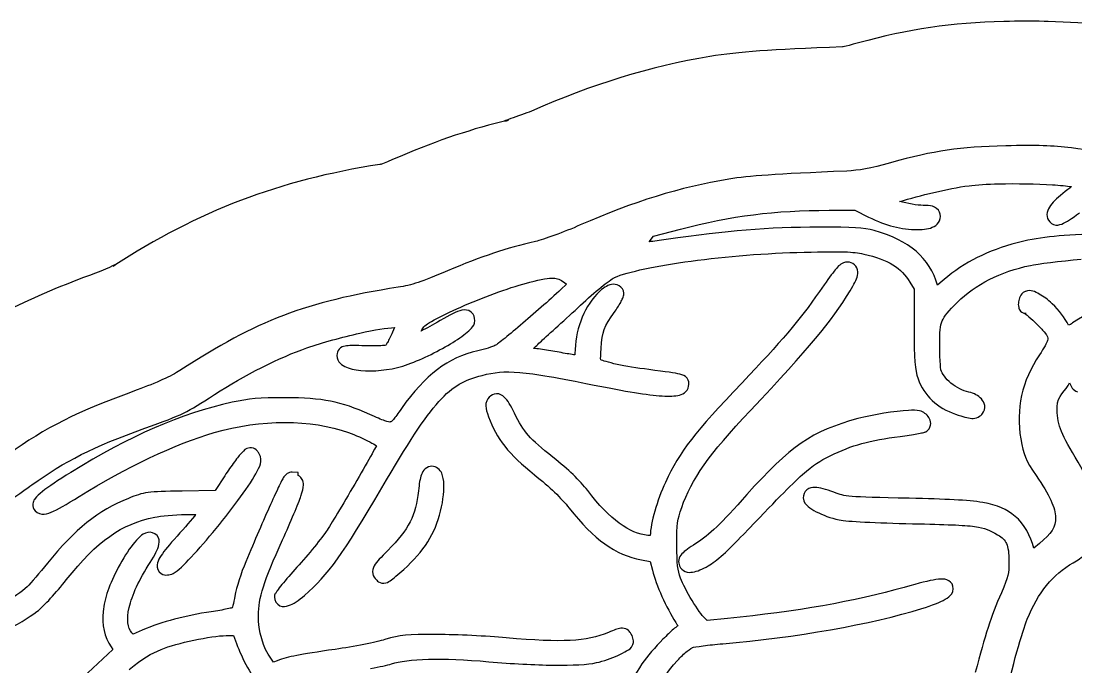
# Model space of a CAD drawing. Extents: x 3 to 173, y 187 to 306.
# Drawn here: x 7.52 to 16.03, y 221.96 to 227.18 of the extents above; entities that cross this region are included whole.
import ezdxf

# ---------------------------------------------------------------- set-up
doc = ezdxf.new("R2010")
doc.units = 0
doc.layers.add('Layer_1', color=7, linetype='CONTINUOUS')

msp = doc.modelspace()

# ---------------------------------------------------------------- linework, layer by layer
at = {"layer": 'Layer_1', "color": 7}
for points in [[(15.445667, 227.172169), (15.445244, 227.172169)], [(16.961684, 227.118349), (16.944406, 227.120042), (15.802833, 227.173512), (15.801987, 227.173512), (15.785931, 227.173794), (15.769054, 227.173794), (15.769114, 227.17358)], [(15.769114, 227.17358), (15.769538, 227.173298)], [(14.034492, 225.648284), (14.242852, 225.648284), (14.354197, 225.593714)], [(12.582591, 225.394174), (12.617869, 225.439375), (12.83615, 225.496703)], [(14.213086, 225.224951), (14.212535, 225.224951)], [(11.900187, 225.0651), (11.917274, 225.052423), (11.871523, 225.00998)], [(14.68658, 225.068958), (14.720755, 225.01053), (14.720755, 224.706258)], [(14.931319, 225.061793), (14.910373, 225.043604)], [(15.618685, 224.993441), (15.618134, 224.993441)], [(10.528212, 224.7024), (10.511124, 224.663264)], [(14.936832, 224.359545), (14.936832, 224.360095)], [(9.360738, 223.73171), (9.360187, 223.73171)], [(9.158442, 223.505713), (9.080169, 223.387202), (8.815586, 223.38224)], [(9.751549, 223.507917), (9.751549, 223.532721), (9.703594, 223.534925)], [(9.773047, 223.340898), (9.772496, 223.340898)], [(12.591962, 223.022297), (12.573772, 223.023951), (12.57322, 223.023951)], [(15.731684, 222.958907), (15.685933, 222.921975)], [(12.520855, 222.827166), (12.59141, 222.813938), (12.609049, 222.743382)], [(13.215386, 222.35312), (13.052227, 222.337135), (13.030178, 222.357531)], [(8.492574, 222.258313), (8.418711, 222.226893), (8.40934, 222.237917)], [(9.168915, 222.215316), (9.229549, 222.21642), (9.244982, 222.171769)], [(12.43266, 222.236813), (12.43266, 222.237366)], [(8.241771, 222.123264), (8.255, 222.103421), (7.934193, 221.800252)], [(9.581775, 222.012469), (9.581775, 222.011919), (9.55201, 222.001446), (9.529961, 222.032312), (9.52941, 222.032312)]]:
    msp.add_lwpolyline(points, dxfattribs=at)
for points in [[(15.760898, 226.169735)], [(15.405365, 225.862158)], [(14.675004, 224.033225)], [(10.830829, 223.58178)]]:
    msp.add_lwpolyline(points, close=True, dxfattribs=at)
for points in [[(15.445244, 227.172169), (15.027648, 227.162093), (14.67202, 227.110263), (14.273218, 227.000239)], [(15.769538, 227.173298), (15.666176, 227.175838), (15.564968, 227.174991), (15.445667, 227.172169)], [(14.273218, 227.000239), (14.139897, 226.96346), (14.141888, 226.968458), (14.14441, 226.968568)], [(14.14441, 226.968568), (13.548937, 226.94297), (13.312924, 226.929362), (13.073207, 226.890006)], [(13.073207, 226.890006), (12.591489, 226.810921), (12.11948, 226.663263), (11.632866, 226.44907)], [(11.632866, 226.44907), (11.547669, 226.411568), (11.334837, 226.349183), (11.448502, 226.375444)], [(11.448502, 226.375444), (11.160804, 226.308972), (10.883007, 226.214857), (10.573188, 226.083406)], [(15.459935, 226.168632), (15.082862, 226.159516), (14.888781, 226.130752), (14.530586, 226.031932)], [(15.760898, 226.169735), (15.678124, 226.172275), (15.583761, 226.171454), (15.459935, 226.168632)], [(15.990204, 226.152096), (15.914353, 226.16141), (15.843467, 226.167139), (15.760898, 226.169735)], [(16.842383, 226.089257), (16.321886, 226.113302), (16.28088, 226.116293), (15.990204, 226.152096)], [(10.573188, 226.083406), (10.38185, 226.002222), (10.437499, 226.023067), (10.410634, 226.018828)], [(10.410634, 226.018828), (9.589704, 225.889412), (8.95093, 225.645507), (8.259589, 225.197014)], [(14.177808, 225.965234), (13.587872, 225.93989), (13.393466, 225.927154), (13.225859, 225.89964)], [(14.530586, 226.031932), (14.366395, 225.986632), (14.272316, 225.969298), (14.177808, 225.965234)], [(13.225859, 225.89964), (12.833641, 225.835251), (12.454081, 225.717533), (12.027518, 225.529774)], [(14.601693, 225.71884), (14.774976, 225.768376), (14.985508, 225.823062), (15.163932, 225.846723)], [(15.163932, 225.846723), (15.224514, 225.854767), (15.310915, 225.860013), (15.405365, 225.862158)], [(15.405365, 225.862158), (15.547175, 225.865375), (15.708771, 225.862426), (15.837518, 225.854439)], [(15.961541, 225.815303), (15.902159, 225.77117), (15.860091, 225.735034), (15.831454, 225.700651)], [(15.837518, 225.854439), (15.898822, 225.850601), (15.951121, 225.845174), (15.991306, 225.839558)], [(15.991306, 225.839558), (15.980932, 225.831035), (15.973896, 225.824476), (15.961541, 225.815303)], [(14.795169, 225.687973), (14.743949, 225.687973), (14.668144, 225.703665), (14.601693, 225.71884)], [(12.83615, 225.496703), (13.246125, 225.604035), (13.595016, 225.648284), (14.034492, 225.648284)], [(14.869032, 225.680808), (14.847084, 225.68696), (14.824402, 225.687973), (14.795169, 225.687973)], [(14.926359, 225.632299), (14.916819, 225.657135), (14.890979, 225.674664), (14.869032, 225.680808)], [(14.926359, 225.564501), (14.935613, 225.586373), (14.934134, 225.612041), (14.926359, 225.632299)], [(15.798932, 225.646631), (15.792018, 225.626934), (15.790273, 225.602745), (15.798381, 225.58159)], [(15.831454, 225.700651), (15.817134, 225.683463), (15.805845, 225.666338), (15.798932, 225.646631)], [(15.911931, 225.537492), (15.950618, 225.552422), (15.991533, 225.581417), (16.054696, 225.628992)], [(14.354197, 225.593714), (14.499249, 225.523274), (14.613691, 225.494168), (14.748867, 225.492842)], [(14.88171, 225.517647), (14.899747, 225.527496), (14.917105, 225.542651), (14.926359, 225.564501)], [(15.798381, 225.58159), (15.805169, 225.563894), (15.821151, 225.541754), (15.845785, 225.533081)], [(15.845785, 225.533081), (15.870421, 225.524417), (15.892588, 225.530042), (15.911931, 225.537492)], [(12.027518, 225.529774), (11.896046, 225.471904), (11.731243, 225.412276), (11.664818, 225.396932)], [(13.960078, 225.512135), (13.528426, 225.510441), (13.223237, 225.485662), (12.721497, 225.411813)], [(14.397743, 225.484023), (14.310495, 225.508068), (14.230202, 225.513213), (13.960078, 225.512135)], [(14.910373, 225.043604), (14.846288, 225.264871), (14.682636, 225.405506), (14.397743, 225.484023)], [(14.748867, 225.492842), (14.802485, 225.492278), (14.845636, 225.497919), (14.88171, 225.517647)], [(16.125252, 225.45536), (15.838709, 225.443958), (15.685011, 225.424186), (15.508993, 225.373781)], [(11.664818, 225.396932), (11.43101, 225.342931), (11.231972, 225.276702), (10.955404, 225.159357)], [(12.721497, 225.411813), (12.668132, 225.403967), (12.621816, 225.398379), (12.582591, 225.394174)], [(15.508993, 225.373781), (15.275094, 225.306804), (15.095757, 225.209564), (14.931319, 225.061793)], [(12.921588, 225.238732), (13.20047, 225.27633), (13.527853, 225.303341), (13.833299, 225.310391)], [(13.833299, 225.310391), (14.153941, 225.317813), (14.223535, 225.315107), (14.313958, 225.294956)], [(14.313958, 225.294956), (14.513139, 225.250554), (14.619179, 225.183555), (14.68658, 225.068958)], [(8.259589, 225.197014), (8.319041, 225.235582), (8.233902, 225.184088), (8.116378, 225.141072)], [(12.304779, 225.10644), (12.409609, 225.151353), (12.642707, 225.201134), (12.921588, 225.238732)], [(14.15135, 225.224401), (14.120683, 225.212209), (14.102625, 225.190907), (14.074731, 225.156049)], [(14.212535, 225.224951), (14.195965, 225.23116), (14.170066, 225.231936), (14.15135, 225.224401)], [(14.258837, 225.183061), (14.249495, 225.203578), (14.230351, 225.218243), (14.213086, 225.224951)], [(15.070226, 224.90635), (15.21279, 225.048404), (15.417514, 225.152973), (15.660026, 225.204007)], [(15.660026, 225.204007), (15.710107, 225.214562), (15.90059, 225.238918), (16.069579, 225.254717)], [(8.116378, 225.141072), (7.58756, 224.947425), (7.203371, 224.756352), (6.835297, 224.492421)], [(10.955404, 225.159357), (10.745039, 225.070101), (10.667618, 225.044445), (10.557426, 225.027065)], [(14.074731, 225.156049), (14.046723, 225.121054), (14.010646, 225.069957), (13.957322, 224.993441)], [(14.204818, 224.998953), (14.235917, 225.04988), (14.256004, 225.086112), (14.263798, 225.122979)], [(14.263798, 225.122979), (14.267695, 225.141408), (14.268241, 225.162405), (14.258837, 225.183061)], [(10.557426, 225.027065), (9.808145, 224.908944), (9.425192, 224.762572), (8.796293, 224.354583)], [(11.095963, 224.881546), (11.270413, 224.956383), (11.476173, 225.031601), (11.621272, 225.068408)], [(11.621272, 225.068408), (11.71635, 225.09251), (11.773287, 225.102769), (11.809236, 225.101479)], [(11.809236, 225.101479), (11.844998, 225.100068), (11.863581, 225.091545), (11.900187, 225.0651)], [(12.050668, 224.900839), (12.110506, 224.956148), (12.166503, 225.004962), (12.212174, 225.041397)], [(12.26454, 225.045808), (12.227651, 225.03387), (12.195144, 225.008357), (12.162014, 224.972495)], [(12.212174, 225.041397), (12.257846, 225.077834), (12.297412, 225.103285), (12.304779, 225.10644)], [(12.326276, 225.046358), (12.304181, 225.054176), (12.282984, 225.051791), (12.26454, 225.045808)], [(12.374783, 224.998403), (12.36692, 225.018864), (12.348373, 225.038546), (12.326276, 225.046358)], [(17.092635, 225.081085), (16.660315, 225.031843), (16.237629, 224.902487), (15.999575, 224.738781)], [(11.871523, 225.00998), (11.775276, 224.920329), (11.65014, 224.81009), (11.544102, 224.720039)], [(12.162014, 224.972495), (12.048674, 224.849787), (11.984523, 224.6728), (11.984523, 224.491836)], [(12.358246, 224.914066), (12.364433, 224.926145), (12.369362, 224.937011), (12.373129, 224.948243)], [(12.373129, 224.948243), (12.376897, 224.959476), (12.386442, 224.967999), (12.374783, 224.998403)], [(13.957322, 224.993441), (13.790099, 224.753488), (13.649386, 224.587538), (13.332244, 224.255916)], [(13.399492, 224.032122), (13.883652, 224.545811), (14.049138, 224.744033), (14.204818, 224.998953)], [(15.576241, 224.952101), (15.569189, 224.937962), (15.565703, 224.92402), (15.563563, 224.909658)], [(15.618134, 224.993441), (15.592835, 224.983733), (15.583295, 224.966235), (15.576241, 224.952101)], [(15.730582, 224.971944), (15.696404, 224.991164), (15.664312, 225.010933), (15.618685, 224.993441)], [(15.835313, 224.894223), (15.800268, 224.925745), (15.764759, 224.952731), (15.730582, 224.971944)], [(10.868863, 224.774609), (10.929137, 224.806819), (11.008738, 224.844126), (11.095963, 224.881546)], [(11.723798, 224.602631), (11.792875, 224.664644), (11.939623, 224.798192), (12.050668, 224.900839)], [(12.308637, 224.834141), (12.328655, 224.862366), (12.345876, 224.8899), (12.358246, 224.914066)], [(14.947305, 224.755869), (14.963631, 224.795084), (14.997155, 224.83354), (15.070226, 224.90635)], [(15.563563, 224.909658), (15.561418, 224.895293), (15.560162, 224.881295), (15.564666, 224.863907)], [(15.564666, 224.863907), (15.566924, 224.855215), (15.570456, 224.844688), (15.5801, 224.834141)], [(15.967053, 224.720039), (15.935082, 224.781086), (15.892357, 224.842912), (15.835313, 224.894223)], [(10.795, 224.731615), (10.813418, 224.74392), (10.838726, 224.758511), (10.868863, 224.774609)], [(11.07171, 224.841307), (11.025662, 224.83157), (10.975505, 224.803923), (10.896975, 224.75752)], [(11.147778, 224.826975), (11.124015, 224.846844), (11.094734, 224.846161), (11.07171, 224.841307)], [(11.17589, 224.75752), (11.17589, 224.779139), (11.171541, 224.80711), (11.147778, 224.826975)], [(12.195087, 224.53373), (12.204321, 224.672346), (12.216118, 224.703675), (12.308637, 224.834141)], [(15.5801, 224.834141), (15.589743, 224.823586), (15.608045, 224.814848), (15.624197, 224.814848)], [(15.624197, 224.814848), (15.599802, 224.814848), (15.607854, 224.818633), (15.61207, 224.815952)], [(15.61207, 224.815952), (15.616287, 224.81313), (15.623852, 224.80801), (15.632465, 224.801067)], [(15.632465, 224.801067), (15.649689, 224.787182), (15.672263, 224.766876), (15.694753, 224.745396)], [(10.247643, 224.656649), (10.370232, 224.684589), (10.465607, 224.697898), (10.528212, 224.7024)], [(10.896975, 224.75752), (10.833758, 224.720168), (10.786986, 224.695544), (10.744288, 224.673737)], [(10.744288, 224.673737), (10.751804, 224.685449), (10.757637, 224.697754), (10.765234, 224.707911)], [(10.765234, 224.707911), (10.765035, 224.707646), (10.776582, 224.71931), (10.795, 224.731615)], [(11.101476, 224.653341), (11.120246, 224.668299), (11.136055, 224.681964), (11.14888, 224.696888)], [(11.14888, 224.696888), (11.161704, 224.711817), (11.17589, 224.726626), (11.17589, 224.75752)], [(11.544102, 224.720039), (11.491082, 224.675013), (11.443068, 224.635129), (11.405746, 224.605386)], [(14.720755, 224.706258), (14.720924, 224.43391), (14.726213, 224.365632), (14.752726, 224.288989)], [(14.927461, 224.562392), (14.927461, 224.665629), (14.930978, 224.716646), (14.947305, 224.755869)], [(15.694753, 224.745396), (15.717243, 224.723919), (15.739821, 224.70109), (15.757591, 224.681453)], [(15.999575, 224.738781), (15.986158, 224.729552), (15.976356, 224.724865), (15.967053, 224.720039)], [(9.822105, 224.537588), (9.949058, 224.581089), (10.106765, 224.624546), (10.247643, 224.656649)], [(10.511124, 224.663264), (10.497834, 224.632711), (10.483323, 224.603489), (10.471437, 224.581685)], [(10.95816, 224.557431), (11.014474, 224.590301), (11.063934, 224.623431), (11.101476, 224.653341)], [(11.405746, 224.605386), (11.387086, 224.590513), (11.370976, 224.578434), (11.358893, 224.569558)], [(11.651037, 224.532626), (11.671321, 224.553482), (11.695348, 224.577093), (11.723798, 224.602631)], [(15.757591, 224.681453), (15.775363, 224.66181), (15.788768, 224.642233), (15.78901, 224.641767)], [(15.78901, 224.641767), (15.801499, 224.617637), (15.802788, 224.615323), (15.797279, 224.596016)], [(9.076311, 224.161659), (9.313164, 224.316077), (9.605802, 224.46347), (9.822105, 224.537588)], [(10.093854, 224.538138), (10.077604, 224.527272), (10.06717, 224.506221), (10.06464, 224.49349)], [(10.141259, 224.553573), (10.125197, 224.551597), (10.110104, 224.549003), (10.093854, 224.538138)], [(10.293394, 224.554673), (10.216394, 224.556649), (10.173381, 224.557524), (10.141259, 224.553573)], [(10.41852, 224.555226), (10.385019, 224.553533), (10.34007, 224.553544), (10.293394, 224.554673)], [(10.458208, 224.558534), (10.449058, 224.557405), (10.435043, 224.555988), (10.41852, 224.555226)], [(10.471437, 224.581685), (10.466134, 224.571948), (10.461851, 224.564207), (10.458208, 224.558534)], [(10.594909, 224.390965), (10.707815, 224.425813), (10.845531, 224.491687), (10.95816, 224.557431)], [(11.338498, 224.555777), (11.324873, 224.549173), (11.254281, 224.525621), (11.200143, 224.513333)], [(11.358893, 224.569558), (11.346811, 224.560696), (11.336057, 224.554591), (11.338498, 224.555777)], [(11.707261, 224.527114), (11.682719, 224.530557), (11.668314, 224.531017), (11.651037, 224.532626)], [(11.840655, 224.505064), (11.79446, 224.513446), (11.747219, 224.521498), (11.707261, 224.527114)], [(12.192331, 224.441674), (12.191117, 224.451298), (12.191502, 224.480088), (12.195087, 224.53373)], [(14.930768, 224.429547), (14.928736, 224.467661), (14.927461, 224.515382), (14.927461, 224.562392)], [(15.797279, 224.596016), (15.79177, 224.576712), (15.771833, 224.540105), (15.731684, 224.48026)], [(10.06464, 224.49349), (10.060017, 224.470038), (10.06656, 224.44361), (10.079523, 224.425689)], [(11.200143, 224.513333), (10.955654, 224.457834), (10.780578, 224.324202), (10.584436, 224.048107)], [(11.961923, 224.484118), (11.928994, 224.489423), (11.885839, 224.496852), (11.840655, 224.505064)], [(11.98342, 224.480813), (11.976331, 224.481942), (11.970607, 224.482791), (11.961923, 224.484118)], [(11.984523, 224.491836), (11.984523, 224.48591), (11.983731, 224.485526), (11.98342, 224.480813)], [(12.324071, 224.404743), (12.255474, 224.419136), (12.20393, 224.435844), (12.192331, 224.441674)], [(14.936832, 224.360095), (14.937706, 224.356962), (14.932806, 224.391442), (14.930768, 224.429547)], [(15.731684, 224.48026), (15.590753, 224.27019), (15.540799, 224.044224), (15.581754, 223.802266)], [(8.796293, 224.354583), (8.729534, 224.311274), (8.608588, 224.255458), (8.451784, 224.198038)], [(10.079523, 224.425689), (10.092485, 224.407768), (10.109566, 224.396084), (10.127478, 224.387104)], [(10.127478, 224.387104), (10.163303, 224.369154), (10.20655, 224.360462), (10.256463, 224.355687)], [(10.256463, 224.355687), (10.356288, 224.34612), (10.481514, 224.355961), (10.594909, 224.390965)], [(11.23487, 224.315998), (11.332947, 224.341059), (11.409786, 224.350494), (11.53859, 224.339702)], [(12.580386, 224.362299), (12.483104, 224.37514), (12.393808, 224.390098), (12.324071, 224.404743)], [(12.83174, 224.324817), (12.789978, 224.335231), (12.722009, 224.343642), (12.580386, 224.362299)], [(15.018412, 224.253158), (14.975768, 224.287942), (14.945103, 224.329999), (14.936832, 224.359545)], [(10.885951, 224.104331), (11.002023, 224.233061), (11.093912, 224.279967), (11.23487, 224.315998)], [(11.53859, 224.339702), (11.667393, 224.328893), (11.847177, 224.296702), (12.138863, 224.237726)], [(12.888516, 224.293951), (12.871856, 224.314976), (12.852622, 224.319605), (12.83174, 224.324817)], [(12.903398, 224.243238), (12.903398, 224.250491), (12.905175, 224.272931), (12.888516, 224.293951)], [(14.752726, 224.288989), (14.799576, 224.153523), (14.910709, 224.050207), (15.055343, 224.002909)], [(8.451784, 224.198038), (7.957692, 224.017108), (7.719249, 223.898354), (7.409987, 223.67659)], [(12.138863, 224.237726), (12.393132, 224.186314), (12.569884, 224.157383), (12.687873, 224.150082)], [(13.332244, 224.255916), (12.949055, 223.855228), (12.831832, 223.702856), (12.714332, 223.452243)], [(12.827882, 224.157248), (12.8463, 224.1623), (12.863558, 224.170021), (12.878594, 224.18481)], [(12.878594, 224.18481), (12.893631, 224.19957), (12.903398, 224.222771), (12.903398, 224.243238)], [(15.16283, 224.180399), (15.114786, 224.190756), (15.061055, 224.218383), (15.018412, 224.253158)], [(15.264805, 224.125278), (15.23989, 224.15319), (15.204571, 224.171401), (15.16283, 224.180399)], [(15.875, 224.062438), (15.875, 224.149117), (15.945331, 224.192729), (15.975872, 224.255365)], [(15.975872, 224.255365), (15.983941, 224.225438), (16.003519, 224.196499), (16.03816, 224.183706)], [(9.219627, 224.098269), (8.798352, 224.004456), (8.399529, 223.830404), (7.916003, 223.532171)], [(8.512969, 223.888807), (8.827126, 224.002206), (8.845489, 224.011173), (9.076311, 224.161659)], [(9.64737, 224.134648), (9.430842, 224.134859), (9.354963, 224.12841), (9.219627, 224.098269)], [(10.329223, 224.000702), (10.090856, 224.106349), (9.95017, 224.134221), (9.64737, 224.134648)], [(10.426237, 223.408145), (10.633664, 223.763113), (10.769878, 223.975601), (10.885951, 224.104331)], [(11.293299, 224.140159), (11.279467, 224.12633), (11.262991, 224.095517), (11.264635, 224.068503)], [(11.351727, 224.167721), (11.326099, 224.167439), (11.306391, 224.153254), (11.293299, 224.140159)], [(11.413463, 224.140713), (11.398717, 224.154767), (11.377356, 224.168116), (11.351727, 224.167721)], [(11.496146, 224.010075), (11.464256, 224.073022), (11.442956, 224.112581), (11.413463, 224.140713)], [(12.687873, 224.150082), (12.746868, 224.146442), (12.791047, 224.147144), (12.827882, 224.157248)], [(15.290712, 224.072361), (15.287548, 224.093923), (15.277262, 224.111322), (15.264805, 224.125278)], [(10.584436, 224.048107), (10.555433, 224.007284), (10.534936, 223.977207), (10.519944, 223.959913)], [(11.264635, 224.068503), (11.266272, 224.041494), (11.274347, 224.019097), (11.287787, 223.980859)], [(11.807031, 223.65509), (11.616578, 223.806324), (11.575041, 223.854359), (11.496146, 224.010075)], [(12.845521, 223.248845), (12.925367, 223.477883), (13.062888, 223.674987), (13.399492, 224.032122)], [(14.675004, 224.033225), (14.566225, 224.027101), (14.391877, 223.999759), (14.267656, 223.966528)], [(14.764301, 224.029367), (14.73771, 224.036028), (14.711622, 224.03537), (14.675004, 224.033225)], [(14.840369, 223.974797), (14.823927, 224.001523), (14.797635, 224.021008), (14.764301, 224.029367)], [(15.237795, 223.978655), (15.25391, 223.986839), (15.264446, 223.998128), (15.272522, 224.007868)], [(15.272522, 224.007868), (15.287096, 224.025422), (15.293878, 224.050791), (15.290712, 224.072361)], [(16.020521, 223.65509), (15.898412, 223.860122), (15.875, 223.926932), (15.875, 224.062438)], [(9.074657, 223.853529), (9.450956, 223.963192), (9.854315, 223.962357), (10.156693, 223.854632)], [(10.449939, 223.948889), (10.422567, 223.958795), (10.383298, 223.976744), (10.329223, 224.000702)], [(10.494588, 223.939519), (10.490086, 223.938672), (10.477313, 223.938955), (10.449939, 223.948889)], [(10.519944, 223.959913), (10.504952, 223.942612), (10.499089, 223.94045), (10.494588, 223.939519)], [(11.287787, 223.980859), (11.349711, 223.804758), (11.45104, 223.678215), (11.657101, 223.513428)], [(14.267656, 223.966528), (13.898249, 223.867716), (13.716349, 223.742743), (13.37138, 223.353025)], [(14.832101, 223.872822), (14.846598, 223.8873), (14.854695, 223.908257), (14.854701, 223.926842)], [(14.854701, 223.926842), (14.854706, 223.945412), (14.84859, 223.961428), (14.840369, 223.974797)], [(15.055343, 224.002909), (15.116661, 223.982843), (15.151195, 223.970916), (15.18543, 223.968732)], [(15.18543, 223.968732), (15.202547, 223.967603), (15.221681, 223.970414), (15.237795, 223.978655)], [(7.602912, 223.431849), (7.867708, 223.623543), (8.095394, 223.738077), (8.512969, 223.888807)], [(7.984905, 223.338693), (8.35918, 223.572938), (8.759739, 223.761753), (9.074657, 223.853529)], [(10.156693, 223.854632), (10.212831, 223.834623), (10.278639, 223.804433), (10.329223, 223.778012)], [(14.60941, 223.822659), (14.660035, 223.828925), (14.707501, 223.836254), (14.743906, 223.843056)], [(14.743906, 223.843056), (14.76211, 223.846442), (14.777151, 223.849761), (14.789657, 223.852979)], [(14.789657, 223.852979), (14.795911, 223.854672), (14.801663, 223.855933), (14.807296, 223.857937)], [(14.807296, 223.857937), (14.812929, 223.859913), (14.816697, 223.857384), (14.832101, 223.872822)], [(10.329223, 223.778012), (10.351298, 223.766497), (10.368663, 223.756337), (10.38214, 223.747696)], [(14.04276, 223.665563), (14.222728, 223.753992), (14.359056, 223.791688), (14.60941, 223.822659)], [(15.581754, 223.802266), (15.603558, 223.673423), (15.619503, 223.63433), (15.705777, 223.507366)], [(9.296797, 223.691471), (9.278667, 223.674425), (9.260979, 223.650541), (9.236715, 223.617608)], [(9.360187, 223.73171), (9.323244, 223.726264), (9.316134, 223.709612), (9.296797, 223.691471)], [(9.41145, 223.715175), (9.401888, 223.723808), (9.379959, 223.734194), (9.360738, 223.73171)], [(9.430742, 223.692575), (9.425403, 223.699884), (9.421011, 223.706536), (9.41145, 223.715175)], [(9.451137, 223.619812), (9.454919, 223.646482), (9.442652, 223.676299), (9.430742, 223.692575)], [(10.346862, 223.683202), (10.314937, 223.625682), (10.271532, 223.548627), (10.225043, 223.468231)], [(10.38214, 223.747696), (10.373436, 223.731129), (10.361681, 223.709903), (10.346862, 223.683202)], [(13.819518, 223.514532), (13.911354, 223.597344), (13.957509, 223.623676), (14.04276, 223.665563)], [(9.236715, 223.617608), (9.212449, 223.584675), (9.184427, 223.545099), (9.158442, 223.505713)], [(9.42082, 223.541541), (9.436777, 223.572989), (9.447355, 223.593145), (9.451137, 223.619812)], [(10.830829, 223.58178), (10.812369, 223.58178), (10.79047, 223.573957), (10.775708, 223.560833)], [(10.909102, 223.525556), (10.897054, 223.55248), (10.867523, 223.58178), (10.830829, 223.58178)], [(12.087049, 223.384995), (12.021039, 223.471397), (11.934092, 223.554195), (11.807031, 223.65509)], [(16.221715, 223.261523), (16.194951, 223.350962), (16.15337, 223.431982), (16.020521, 223.65509)], [(7.916003, 223.532171), (7.813868, 223.469176), (7.738254, 223.418483), (7.687799, 223.377829)], [(9.088989, 223.080175), (9.229038, 223.251182), (9.366639, 223.434796), (9.42082, 223.541541)], [(9.643511, 223.505159), (9.62942, 223.49054), (9.628683, 223.485573), (9.622014, 223.473189)], [(9.663355, 223.522798), (9.654417, 223.516702), (9.649051, 223.510917), (9.643511, 223.505159)], [(9.703594, 223.534925), (9.687349, 223.53549), (9.672294, 223.528922), (9.663355, 223.522798)], [(9.761471, 223.502405), (9.759185, 223.504663), (9.753909, 223.505518), (9.751549, 223.507917)], [(9.782969, 223.475947), (9.775922, 223.488308), (9.768267, 223.495603), (9.761471, 223.502405)], [(10.746493, 223.515082), (10.73359, 223.481667), (10.727415, 223.44114), (10.721688, 223.382791)], [(10.775708, 223.560833), (10.760945, 223.54771), (10.752944, 223.53179), (10.746493, 223.515082)], [(10.92674, 223.434604), (10.92547, 223.468781), (10.92115, 223.498629), (10.909102, 223.525556)], [(11.657101, 223.513428), (11.782887, 223.412836), (11.871598, 223.327421), (11.93822, 223.243333)], [(13.344371, 223.032217), (13.592903, 223.292364), (13.727683, 223.43172), (13.819518, 223.514532)], [(15.705777, 223.507366), (15.812248, 223.350682), (15.860936, 223.243548), (15.862873, 223.168369)], [(7.22533, 223.170574), (7.353697, 223.257061), (7.522695, 223.373776), (7.602912, 223.431849)], [(9.598312, 223.425234), (9.579598, 223.386618), (9.555216, 223.334406), (9.527205, 223.271996)], [(9.622014, 223.473189), (9.615345, 223.4608), (9.607667, 223.444544), (9.598312, 223.425234)], [(9.772496, 223.340898), (9.785356, 223.381594), (9.793804, 223.403785), (9.793993, 223.4324)], [(9.793993, 223.4324), (9.794088, 223.446708), (9.790016, 223.463594), (9.782969, 223.475947)], [(9.802261, 222.538881), (9.9969, 222.709118), (10.110616, 222.86802), (10.426237, 223.408145)], [(10.225043, 223.468231), (10.132066, 223.307426), (10.026528, 223.130735), (9.984162, 223.066394)], [(10.890912, 223.186008), (10.916918, 223.27985), (10.929261, 223.36625), (10.92674, 223.434604)], [(12.714332, 223.452243), (12.681194, 223.381566), (12.651163, 223.297794), (12.628893, 223.220183)], [(13.919288, 223.411453), (13.898316, 223.411659), (13.875291, 223.408007), (13.855347, 223.39161)], [(14.071975, 223.372868), (14.007287, 223.397026), (13.961235, 223.411044), (13.919288, 223.411453)], [(7.687799, 223.377829), (7.662572, 223.357509), (7.643727, 223.340184), (7.629371, 223.321605)], [(8.382882, 223.322708), (8.136451, 223.224724), (7.951832, 223.076613), (7.728038, 222.798503)], [(7.757253, 223.211363), (7.809498, 223.232163), (7.878466, 223.272078), (7.984905, 223.338693)], [(8.541081, 223.370113), (8.48343, 223.362324), (8.444319, 223.34714), (8.382882, 223.322708)], [(8.815586, 223.38224), (8.67228, 223.37939), (8.598732, 223.377903), (8.541081, 223.370113)], [(9.62477, 222.987569), (9.690517, 223.132491), (9.75499, 223.283652), (9.773047, 223.340898)], [(10.721688, 223.382791), (10.702435, 223.186739), (10.645185, 223.074291), (10.474193, 222.902132)], [(12.57322, 223.023951), (12.427295, 223.03809), (12.265436, 223.151498), (12.087049, 223.384995)], [(13.37138, 223.353025), (13.159104, 223.113212), (13.072979, 223.03141), (12.959622, 222.957803)], [(13.855347, 223.39161), (13.835403, 223.375213), (13.826684, 223.348622), (13.826684, 223.32767)], [(13.826684, 223.32767), (13.826684, 223.290445), (13.847602, 223.273373), (13.86582, 223.257665)], [(14.220803, 223.338143), (14.145258, 223.34455), (14.126599, 223.352452), (14.071975, 223.372868)], [(14.681068, 223.323259), (14.425723, 223.32896), (14.296348, 223.331737), (14.220803, 223.338143)], [(15.274727, 223.289635), (15.153551, 223.309447), (14.979493, 223.316587), (14.681068, 223.323259)], [(7.611732, 223.289084), (7.607479, 223.275256), (7.607023, 223.25305), (7.617795, 223.235617)], [(7.629371, 223.321605), (7.622194, 223.31232), (7.615985, 223.302922), (7.611732, 223.289084)], [(9.527205, 223.271996), (9.471182, 223.147177), (9.399946, 222.982501), (9.328216, 222.81063)], [(11.93822, 223.243333), (12.138731, 222.990248), (12.309599, 222.865435), (12.520855, 222.827166)], [(12.806936, 222.948434), (12.806512, 223.124221), (12.808742, 223.143398), (12.845521, 223.248845)], [(13.86582, 223.257665), (13.884038, 223.241945), (13.905731, 223.22804), (13.931415, 223.214671)], [(15.537105, 223.177186), (15.466587, 223.233015), (15.395902, 223.269823), (15.274727, 223.289635)], [(7.617795, 223.235617), (7.630218, 223.215523), (7.657795, 223.197901), (7.68339, 223.195928)], [(7.68339, 223.195928), (7.708984, 223.193953), (7.73113, 223.200949), (7.757253, 223.211363)], [(7.880174, 222.664007), (8.133985, 222.983218), (8.322109, 223.114993), (8.593997, 223.171124)], [(8.593997, 223.171124), (8.641961, 223.18103), (8.751759, 223.190239), (8.8448, 223.193174)], [(8.913702, 223.17829), (8.872594, 223.129395), (8.81499, 223.063405), (8.749991, 222.991427)], [(8.8448, 223.193174), (8.876314, 223.194303), (8.9005, 223.193445), (8.925829, 223.193174)], [(8.925829, 223.193174), (8.921147, 223.187501), (8.918946, 223.184527), (8.913702, 223.17829)], [(10.572309, 222.721883), (10.743291, 222.868161), (10.842235, 223.010376), (10.890912, 223.186008)], [(12.628893, 223.220183), (12.606871, 223.143435), (12.59229, 223.075168), (12.591962, 223.022297)], [(13.931415, 223.214671), (13.982782, 223.187944), (14.048557, 223.163778), (14.115521, 223.149077)], [(15.685933, 222.921975), (15.663003, 223.016458), (15.609237, 223.120087), (15.537105, 223.177186)], [(15.862873, 223.168369), (15.864821, 223.093185), (15.828289, 223.036371), (15.731684, 222.958907)], [(8.888898, 222.849216), (8.94902, 222.913345), (9.018964, 222.99467), (9.088989, 223.080175)], [(14.115521, 223.149077), (14.153041, 223.140836), (14.219999, 223.137266), (14.32388, 223.131988)], [(14.32388, 223.131988), (14.427762, 223.126682), (14.562067, 223.121509), (14.70918, 223.118207)], [(14.70918, 223.118207), (14.976246, 223.112224), (15.12001, 223.10763), (15.208581, 223.095607)], [(15.208581, 223.095607), (15.297151, 223.083584), (15.328839, 223.067611), (15.394891, 223.028909)], [(8.473833, 223.012924), (8.455482, 222.996499), (8.436929, 222.975829), (8.417609, 222.951188)], [(8.538325, 223.048202), (8.50843, 223.043912), (8.492182, 223.02935), (8.473833, 223.012924)], [(8.612188, 223.023398), (8.592607, 223.047048), (8.56089, 223.051448), (8.538325, 223.048202)], [(8.62707, 222.951741), (8.630863, 222.973275), (8.631768, 222.999747), (8.612188, 223.023398)], [(8.749991, 222.991427), (8.695441, 222.931015), (8.658003, 222.884584), (8.635338, 222.845355)], [(9.430191, 222.377374), (9.431179, 222.519219), (9.471342, 222.64938), (9.62477, 222.987569)], [(9.984162, 223.066394), (9.944168, 223.005651), (9.831848, 222.866214), (9.741076, 222.766533)], [(13.059393, 222.778107), (13.126816, 222.815944), (13.219766, 222.901791), (13.344371, 223.032217)], [(15.394891, 223.028909), (15.434044, 223.005965), (15.452721, 222.986802), (15.465998, 222.957253)], [(8.417609, 222.951188), (8.378968, 222.901909), (8.337814, 222.836733), (8.299648, 222.764326)], [(8.558168, 222.806219), (8.595782, 222.864176), (8.619484, 222.908666), (8.62707, 222.951741)], [(10.474193, 222.902132), (10.416877, 222.844424), (10.384735, 222.812792), (10.365052, 222.778107)], [(12.837253, 222.678889), (12.811364, 222.749233), (12.807354, 222.785628), (12.806936, 222.948434)], [(12.959622, 222.957803), (12.903303, 222.92123), (12.870742, 222.900256), (12.847174, 222.875121)], [(15.465998, 222.957253), (15.479277, 222.927702), (15.486393, 222.882876), (15.486393, 222.812284)], [(8.635338, 222.845355), (8.624007, 222.82574), (8.615163, 222.808319), (8.612739, 222.785826)], [(8.742274, 222.716924), (8.785565, 222.740066), (8.828775, 222.785086), (8.888898, 222.849216)], [(12.821268, 222.827166), (12.817878, 222.807777), (12.82268, 222.790197), (12.827331, 222.778107)], [(12.847174, 222.875121), (12.835392, 222.862562), (12.824657, 222.846568), (12.821268, 222.827166)], [(15.486393, 222.812284), (15.486393, 222.710097), (15.483461, 222.697758), (15.424657, 222.561479)], [(16.004535, 222.803465), (16.039296, 222.823644), (16.074691, 222.847184), (16.105408, 222.870159)], [(7.728038, 222.798503), (7.668533, 222.724558), (7.591148, 222.635178), (7.564879, 222.609987)], [(8.299648, 222.764326), (8.229452, 222.631159), (8.187518, 222.514627), (8.176727, 222.408243)], [(8.387292, 222.441867), (8.410118, 222.540628), (8.467282, 222.66618), (8.558168, 222.806219)], [(8.612739, 222.785826), (8.610312, 222.763333), (8.622619, 222.729802), (8.64526, 222.715821)], [(9.328216, 222.81063), (9.290625, 222.720556), (9.252869, 222.603315), (9.241124, 222.53447)], [(9.741076, 222.766533), (9.694298, 222.71516), (9.651708, 222.665805), (9.62036, 222.627076)], [(10.365052, 222.778107), (10.355211, 222.760779), (10.347667, 222.737557), (10.352374, 222.714717)], [(12.609049, 222.743382), (12.639494, 222.622814), (12.72227, 222.439262), (12.797565, 222.321703)], [(12.827331, 222.778107), (12.835219, 222.757561), (12.854464, 222.739341), (12.874735, 222.731806)], [(12.874735, 222.731806), (12.895007, 222.72427), (12.914697, 222.724377), (12.933715, 222.727397)], [(12.933715, 222.727397), (12.971753, 222.733437), (13.011352, 222.75116), (13.059393, 222.778107)], [(15.634119, 222.348158), (15.720855, 222.562794), (15.840236, 222.708048), (16.004535, 222.803465)], [(7.643702, 222.409344), (7.701783, 222.455005), (7.800486, 222.563785), (7.880174, 222.664007)], [(8.64526, 222.715821), (8.66407, 222.704249), (8.680948, 222.703312), (8.696523, 222.704244)], [(8.696523, 222.704244), (8.712099, 222.70509), (8.727238, 222.708909), (8.742274, 222.716924)], [(10.352374, 222.714717), (10.357079, 222.691885), (10.370383, 222.67741), (10.381037, 222.666762)], [(10.381037, 222.666762), (10.387387, 222.660412), (10.393808, 222.651358), (10.411905, 222.643061)], [(10.411905, 222.643061), (10.430004, 222.634763), (10.456658, 222.637518), (10.471988, 222.644715)], [(10.471988, 222.644715), (10.502647, 222.659052), (10.523226, 222.679894), (10.572309, 222.721883)], [(12.929306, 222.498092), (12.890898, 222.561719), (12.854242, 222.632731), (12.837253, 222.678889)], [(14.897144, 222.667312), (14.84258, 222.659015), (14.764453, 222.638523), (14.641931, 222.603925)], [(14.9677, 222.669519), (14.946064, 222.673019), (14.924426, 222.671545), (14.897144, 222.667312)], [(15.02668, 222.632588), (15.014186, 222.652795), (14.989335, 222.666031), (14.9677, 222.669519)], [(7.564879, 222.609987), (7.477075, 222.525783), (7.286405, 222.42045), (7.013112, 222.313434)], [(9.569648, 222.558174), (9.566036, 222.551768), (9.559727, 222.551175), (9.559727, 222.5251)], [(9.582326, 222.577464), (9.577492, 222.570578), (9.573261, 222.56458), (9.569648, 222.558174)], [(9.62036, 222.627076), (9.604686, 222.607715), (9.591995, 222.591228), (9.582326, 222.577464)], [(14.641931, 222.603925), (14.242072, 222.491031), (13.765973, 222.407143), (13.215386, 222.35312)], [(15.023924, 222.552109), (15.03771, 222.57226), (15.040782, 222.609761), (15.02668, 222.632588)], [(15.424657, 222.561479), (15.340174, 222.365696), (15.293253, 222.221771), (15.214644, 221.916008)], [(9.241124, 222.53447), (9.236358, 222.50653), (9.229836, 222.478946), (9.224037, 222.458403)], [(9.559727, 222.5251), (9.559727, 222.500434), (9.577419, 222.466968), (9.603824, 222.456199)], [(9.672726, 222.456749), (9.713583, 222.469901), (9.755749, 222.498196), (9.802261, 222.538881)], [(13.030178, 222.357531), (13.011179, 222.375339), (12.967713, 222.434459), (12.929306, 222.498092)], [(14.78194, 222.433048), (14.867731, 222.459972), (14.929095, 222.483557), (14.971558, 222.508012)], [(14.971558, 222.508012), (14.99279, 222.520232), (15.010138, 222.531972), (15.023924, 222.552109)], [(6.94421, 222.068693), (7.239905, 222.177829), (7.517876, 222.310428), (7.643702, 222.409344)], [(8.176727, 222.408243), (8.165935, 222.301857), (8.187906, 222.205165), (8.241771, 222.123264)], [(8.40934, 222.237917), (8.376347, 222.276254), (8.364467, 222.343104), (8.387292, 222.441867)], [(9.049301, 222.40714), (8.840259, 222.376685), (8.655364, 222.327553), (8.492574, 222.258313)], [(9.178837, 222.430291), (9.144474, 222.422755), (9.098259, 222.414252), (9.049301, 222.40714)], [(9.217973, 222.43966), (9.208778, 222.436838), (9.195307, 222.433903), (9.178837, 222.430291)], [(9.224037, 222.458403), (9.221751, 222.450275), (9.219822, 222.444825), (9.217973, 222.43966)], [(9.603824, 222.456199), (9.630229, 222.445418), (9.652297, 222.450173), (9.672726, 222.456749)], [(13.17625, 222.149172), (13.759229, 222.19779), (14.380487, 222.307087), (14.78194, 222.433048)], [(9.52941, 222.032312), (9.469838, 222.114509), (9.429412, 222.250837), (9.430191, 222.377374)], [(12.797565, 222.321703), (12.809723, 222.302709), (12.808701, 222.303895), (12.814653, 222.293038)], [(15.443398, 221.66796), (15.514732, 221.969873), (15.593585, 222.247859), (15.634119, 222.348158)], [(10.876029, 222.224136), (10.619662, 222.226111), (10.580755, 222.221596), (10.451593, 222.182796)], [(11.43, 222.197127), (11.275192, 222.210843), (11.028348, 222.223063), (10.876029, 222.224136)], [(12.254618, 222.240674), (12.070707, 222.167087), (11.892036, 222.156199), (11.43, 222.197127)], [(12.35549, 222.274298), (12.325626, 222.270968), (12.301898, 222.259594), (12.254618, 222.240674)], [(12.405651, 222.263825), (12.390879, 222.272912), (12.370423, 222.275963), (12.35549, 222.274298)], [(12.43266, 222.237366), (12.427137, 222.244902), (12.42042, 222.254737), (12.405651, 222.263825)], [(12.452504, 222.195473), (12.448692, 222.210008), (12.442242, 222.223611), (12.43266, 222.236813)], [(12.779375, 222.266579), (12.754175, 222.245469), (12.725221, 222.217506), (12.694488, 222.186104)], [(12.814653, 222.293038), (12.803322, 222.285784), (12.791976, 222.277106), (12.779375, 222.266579)], [(8.646914, 222.103971), (8.769106, 222.154565), (9.049345, 222.213806), (9.168915, 222.215316)], [(9.244982, 222.171769), (9.283371, 222.059857), (9.36889, 221.896335), (9.433498, 221.818441)], [(10.451593, 222.182796), (10.384011, 222.162448), (10.197728, 222.125324), (10.049757, 222.103971)], [(12.401241, 222.091844), (12.420799, 222.104205), (12.438016, 222.108269), (12.451402, 222.143107)], [(12.451402, 222.143107), (12.46014, 222.165854), (12.456317, 222.180942), (12.452504, 222.195473)], [(12.694488, 222.186104), (12.633021, 222.123292), (12.566797, 222.04769), (12.525265, 221.986564)], [(12.933164, 222.118853), (12.934829, 222.11942), (12.974053, 222.126989), (13.019154, 222.132634)], [(13.019154, 222.132634), (13.064254, 222.138278), (13.120653, 222.144543), (13.17625, 222.149172)], [(8.388394, 221.941914), (8.500122, 222.034731), (8.561138, 222.068456), (8.646914, 222.103971)], [(10.049757, 222.103971), (9.74845, 222.060503), (9.680197, 222.047273), (9.581775, 222.012469)], [(12.159258, 221.996484), (12.215609, 222.008902), (12.278381, 222.031609), (12.331237, 222.055466)], [(12.331237, 222.055466), (12.357664, 222.067404), (12.381683, 222.079483), (12.401241, 222.091844)], [(12.811345, 222.014123), (12.838055, 222.043034), (12.865381, 222.069464), (12.888516, 222.088536)], [(12.888516, 222.088536), (12.911649, 222.107615), (12.933885, 222.119084), (12.933164, 222.118853)], [(10.335838, 221.949079), (10.41134, 221.963303), (10.470164, 221.97558), (10.503958, 221.986564)], [(10.503958, 221.986564), (10.632312, 222.028265), (10.907404, 222.037866), (11.288889, 222.004203)], [(11.288889, 222.004203), (11.475966, 221.987693), (11.65896, 221.978137), (11.811992, 221.976641)], [(11.811992, 221.976641), (11.965024, 221.97523), (12.085824, 221.980313), (12.159258, 221.996484)], [(12.525265, 221.986564), (12.419424, 221.830774), (12.229155, 221.424755), (12.153194, 221.199426)], [(12.332891, 221.106824), (12.446757, 221.463177), (12.64423, 221.833238), (12.811345, 222.014123)]]:
    msp.add_open_spline(points, degree=3, dxfattribs=at)

doc.saveas('drawing.dxf')
